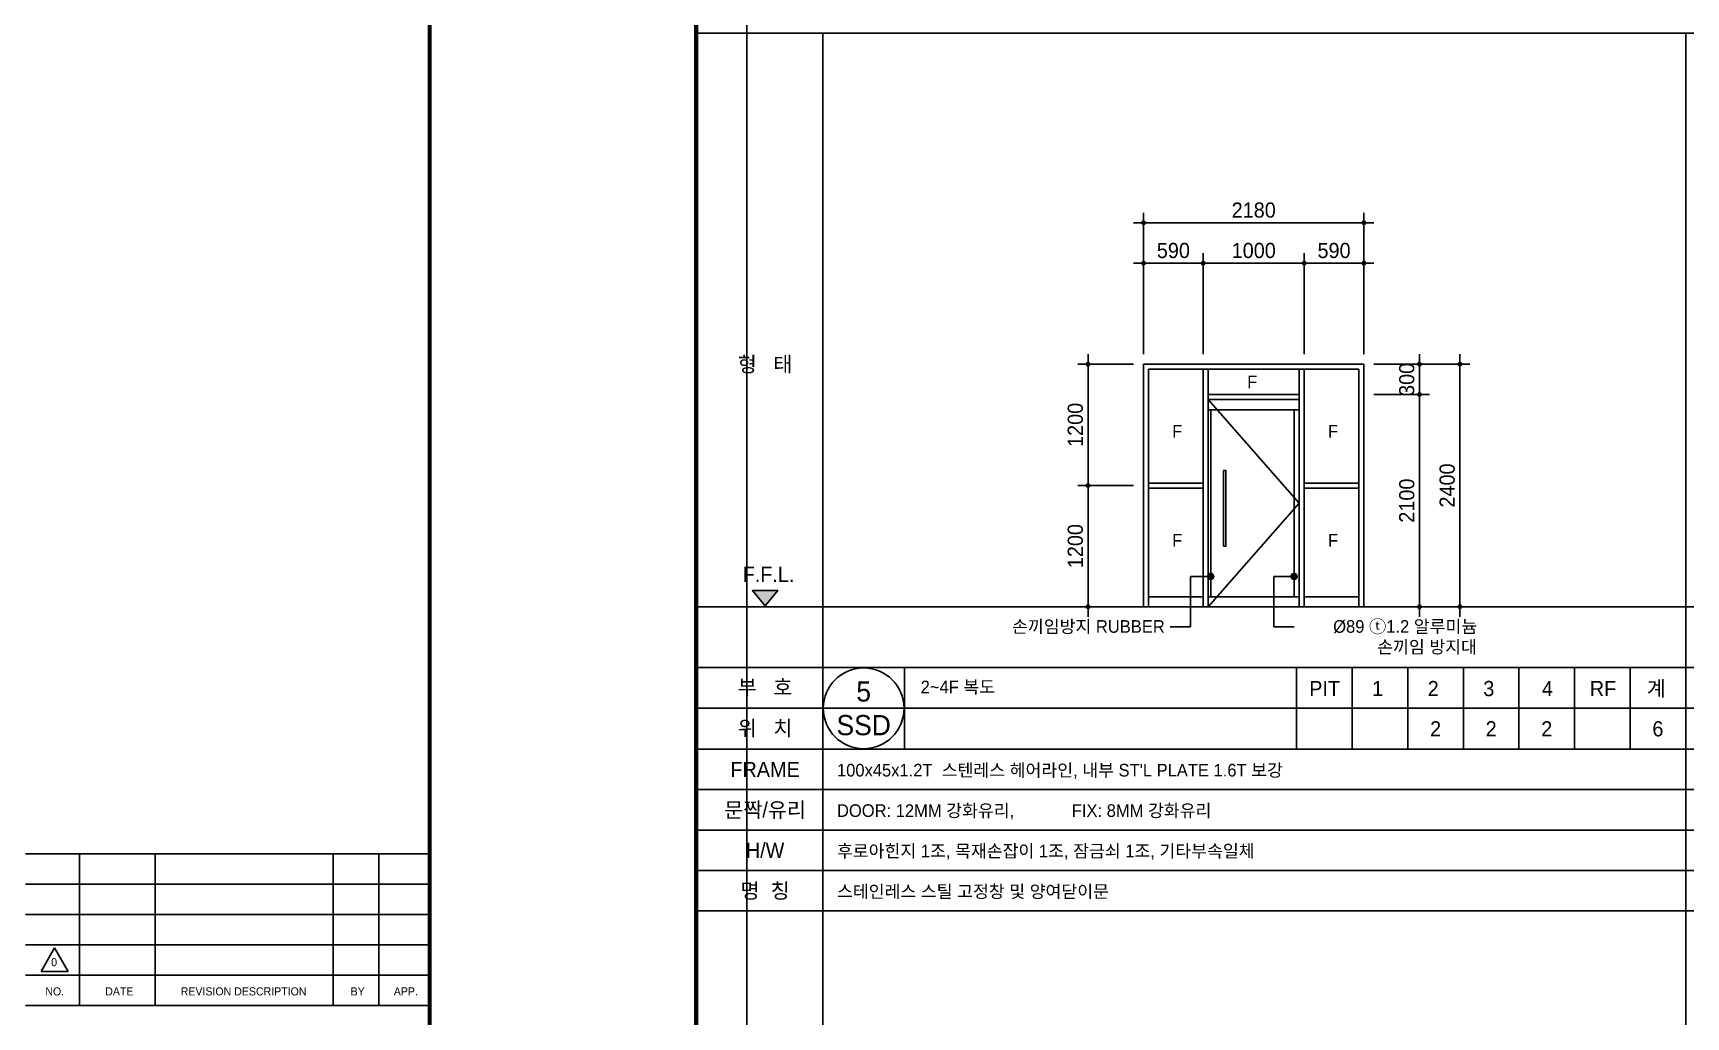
# Model space of a CAD drawing. Extents: x -25535497 to -25216507, y 8041684 to 8103002.
# Drawn here: x -25410541 to -25394184, y 8066470 to 8076208 of the extents above; entities that cross this region are included whole.
import ezdxf
from ezdxf.enums import TextEntityAlignment as Align

# ---------------------------------------------------------------- set-up
doc = ezdxf.new("R2010")
doc.units = 0
doc.header["$MEASUREMENT"] = 0
doc.linetypes.add('DASHDOT', pattern=[22, 20, -1, 0, -1])
doc.layers.get('Defpoints').update_dxf_attribs({"color": 45})
for name, color, linetype in [('0_form', 8, 'Continuous'), ('0_SYM', 7, 'Continuous'), ('A_WID', 4, 'Continuous'), ('DIM', 7, 'Continuous'), ('FIN', 6, 'Continuous'), ('KMS_SHEET$0$form', 7, 'Continuous'), ('KMS_SHEET$0$TEXT', 7, 'Continuous'), ('SHT', 7, 'Continuous'), ('SYM', 7, 'Continuous'), ('text', 7, 'Continuous')]:
    doc.layers.add(name, color=color, linetype=linetype)
doc.styles.add('KMS_SHEET$0$돋움', font='')
doc.styles.add('songdoh', font='')
doc.styles.add('돋움', font='')
doc.styles.get('KMS_SHEET$0$돋움').set_extended_font_data('Dotum')
doc.styles.get('songdoh').set_extended_font_data('Dotum')
doc.styles.get('돋움').set_extended_font_data('Dotum')
doc.dimstyles.new('DONGWOO', dxfattribs={"dimscale": 300, "dimtxt": 3, "dimasz": 1, "dimexe": 2, "dimexo": 2, "dimgap": 1, "dimtad": 1, "dimdec": 0, "dimzin": 11, "dimdsep": 46, "dimtxsty": 'songdoh', "dimblk": 'DOT-6', "dimcen": 2, "dimdle": 2, "dimclrd": 256, "dimclre": 256, "dimclrt": 3, "dimadec": 0, "dimazin": 0, "dimtfac": 1, "dimtdec": 0, "dimtix": 1, "dimtmove": 2, "dimatfit": 3, "dimldrblk": 'DOT', "dimfxl": 2, "dimtolj": 1, "dimtzin": 11, "dimarcsym": 0})

# ---------------------------------------------------------------- blocks, each defined once
blk = doc.blocks.new('KMS_SHEET$0$김천 도면폼(XR)')
for p, q in [((75242, 21666), (83232, 21666)), ((75242, 21066), (83232, 21066)), ((75242, 20466), (83232, 20466)), ((75242, 19866), (83232, 19866)), ((75819, 19808), (75550, 19341)), ((76089, 19341), (75819, 19808)), ((75550, 19341), (76089, 19341)), ((75242, 19266), (83232, 19266))]:
    blk.add_line(p, q)
at = {"color": 2}
blk.add_line((83232, 18666), (75242, 18666), dxfattribs=at)
at = {"color": 2, "const_width": 79.9}
blk.add_lwpolyline([(83232, 3182), (4501, 3182), (4501, 58666), (83232, 58666)], close=True, dxfattribs=at)
at = {"layer": 'Defpoints', "ltscale": 2}
blk.add_lwpolyline([(5500, 57780), (74243, 57780), (74243, 4293), (5500, 4293)], close=True, dxfattribs=at)
at = {"layer": 'KMS_SHEET$0$form', "color": 1}
for p, q in [((76308, 18666), (76308, 21666)), ((77808, 18666), (77808, 21666)), ((81325, 18666), (81325, 21666)), ((82225, 18666), (82225, 21666)), ((75242, 18666), (83232, 18666)), ((83232, 18666), (75242, 18666)), ((75242, 18666), (83232, 18666)), ((75242, 18666), (83232, 18666))]:
    blk.add_line(p, q, dxfattribs=at)
at = {"layer": 'KMS_SHEET$0$TEXT', "style": 'KMS_SHEET$0$돋움'}
for s, height, p in [('0', 160, (75750, 19444)), ('NO.', 159.8, (75634, 18867)), ('DATE', 159.8, (76819, 18867)), ('REVISION DESCRIPTION', 159.81, (78311, 18867)), ('BY', 159.8, (81670, 18867)), ('APP.', 159.8, (82523, 18867))]:
    blk.add_text(s, height=height, dxfattribs=at).set_placement(p)
blk = doc.blocks.new('KMS_SHEET', base_point=(2746843.44, 1131951.81))
at = {"xscale": 0.0100119047570738, "yscale": 0.0100119047570738, "zscale": 0.0100119047570738}
blk.add_blockref('KMS_SHEET$0$김천 도면폼(XR)', (2746832.63, 1131939.2), dxfattribs=at)
blk = doc.blocks.new('창호부호')
at = {"layer": '0_form', "color": 3}
for p, q in [((0, 278), (1252, 278)), ((0, 278), (0, -8410)), ((0, -8410), (1252, -8410))]:
    blk.add_line(p, q, dxfattribs=at)
at = {"layer": '0_form', "color": 7}
for p, q in [((1252, 278), (1252, -8410)), ((0, -6000), (1252, -6000)), ((0, -6405), (1252, -6405)), ((0, -6810), (1252, -6810)), ((0, -7210), (1252, -7210)), ((0, -7610), (1252, -7610)), ((0, -8010), (1252, -8010))]:
    blk.add_line(p, q, dxfattribs=at)
at = {"layer": '0_form', "color": 1, "linetype": 'DASHDOT'}
blk.add_line((0, -5400), (1252, -5400), dxfattribs=at)
at = {"layer": '0_form', "color": 2}
blk.add_lwpolyline([(682, -5390), (807, -5240), (557, -5240)], close=True, dxfattribs=at)
blk.add_solid([(682, -5390), (557, -5240), (807, -5240)], dxfattribs=at)
at = {"layer": '0_form', "color": 2, "style": '돋움'}
for s, p in [('형   태', (682, -3000)), ('F.F.L.', (716, -5079)), ('부   호', (682, -6197)), ('위   치', (682, -6602)), ('FRAME', (682, -7010)), ('문짝/유리', (682, -7410)), ('H/W', (682, -7810)), ('명  칭', (682, -8210))]:
    blk.add_text(s, height=150, dxfattribs=at).set_placement(p, align=Align.MIDDLE_CENTER)
blk = doc.blocks.new('창호표')
at = {"layer": '0_form', "color": 3}
for p, q in [((0, 278), (8540, 278)), ((0, -6000), (8540, -6000)), ((0, -8410), (8540, -8410))]:
    blk.add_line(p, q, dxfattribs=at)
at = {"layer": '0_form', "color": 7}
for p, q in [((0, 278), (0, -8410)), ((8540, 278), (8540, -8410)), ((4690, -6000), (4690, -6810)), ((5240, -6000), (5240, -6810)), ((5790, -6000), (5790, -6810)), ((6340, -6000), (6340, -6810)), ((6890, -6000), (6890, -6810)), ((7440, -6000), (7440, -6810)), ((7990, -6000), (7990, -6810)), ((0, -6405), (8540, -6405)), ((0, -6810), (8540, -6810)), ((0, -7210), (8540, -7210)), ((0, -7610), (8540, -7610)), ((0, -8010), (8540, -8010))]:
    blk.add_line(p, q, dxfattribs=at)
at = {"layer": '0_form', "color": 1, "linetype": 'DASHDOT'}
blk.add_line((0, -5400), (8540, -5400), dxfattribs=at)
at = {"layer": '0_form'}
blk.add_line((810, -6000), (810, -6810), dxfattribs=at)
at = {"layer": '0_form', "color": 3, "style": '돋움'}
for s, p in [('PIT', (4967, -6284)), ('4', (7172, -6284)), ('RF', (7722, -6284))]:
    blk.add_text(s, height=150, dxfattribs=at).set_placement(p, align=Align.CENTER)
for s, p in [('1', (5437, -6284)), ('2', (5987, -6284)), ('3', (6537, -6284)), ('계', (8155, -6284))]:
    blk.add_text(s, height=150, dxfattribs=at).set_placement(p)
blk = doc.blocks.new('_Dot')
at = {"color": 0, "linetype": 'ByBlock', "lineweight": -2}
blk.add_line((-0.5, 0), (-1, 0), dxfattribs=at)
at = {"color": 0, "linetype": 'ByBlock', "const_width": 0.5}
blk.add_lwpolyline([(-0.25, 0, 1), (0.25, 0, 1)], format="xyb", close=True, dxfattribs=at)
blk = doc.blocks.new('DOT-6')
at = {"layer": 'DIM', "color": 7, "ltscale": 0.5}
blk.add_line((2, 0), (-2, 0), dxfattribs=at)
at = {"layer": 'DIM', "color": 7, "ltscale": 0.5, "xscale": 0.9680000000043946, "yscale": 0.9680000000043946, "zscale": 0.9680000000043946}
blk.add_blockref('_Dot', (0, 0), dxfattribs=at)
blk = doc.blocks.new('*D270')
at = {"layer": 'Defpoints', "color": 0, "linetype": 'Continuous'}
for p in [(-25397371, 8072630), (-25396821, 8072630), (-25397372, 8070530)]:
    blk.add_point(p, dxfattribs=at)
at = {"layer": 'DIM', "linetype": 'Continuous', "lineweight": -2}
for p, q in [((-25397271, 8072630), (-25396721, 8072630)), ((-25396821, 8070580), (-25396821, 8072580)), ((-25397272, 8070530), (-25396721, 8070530))]:
    blk.add_line(p, q, dxfattribs=at)
at = {"layer": 'DIM', "linetype": 'Continuous', "lineweight": -2, "xscale": 50, "yscale": 50, "zscale": 50}
for p, rotation in [((-25396821, 8072630), 90), ((-25396821, 8070530), 270)]:
    blk.add_blockref('DOT-6', p, dxfattribs=dict(at, rotation=rotation))
at = {"layer": 'DIM', "color": 3, "linetype": 'Continuous', "insert": (-25396946, 8071580), "char_height": 150, "attachment_point": 5, "rotation": 90, "style": 'songdoh'}
blk.add_mtext('\\A1;2100', dxfattribs=at)
blk = doc.blocks.new('*D271')
at = {"layer": 'Defpoints', "color": 0, "linetype": 'Continuous'}
for p in [(-25397371, 8072930), (-25396821, 8072930), (-25397371, 8072630)]:
    blk.add_point(p, dxfattribs=at)
at = {"layer": 'DIM', "linetype": 'Continuous', "lineweight": -2}
for p, q in [((-25397271, 8072930), (-25396721, 8072930)), ((-25396821, 8072980), (-25396821, 8073030)), ((-25396821, 8072630), (-25396821, 8072930)), ((-25397271, 8072630), (-25396721, 8072630)), ((-25396821, 8072580), (-25396821, 8072530))]:
    blk.add_line(p, q, dxfattribs=at)
at = {"layer": 'DIM', "linetype": 'Continuous', "lineweight": -2, "xscale": 50, "yscale": 50, "zscale": 50}
for p, rotation in [((-25396821, 8072930), 270), ((-25396821, 8072630), 90)]:
    blk.add_blockref('DOT-6', p, dxfattribs=dict(at, rotation=rotation))
at = {"layer": 'DIM', "color": 3, "linetype": 'Continuous', "insert": (-25396946, 8072780), "char_height": 150, "attachment_point": 5, "rotation": 90, "style": 'songdoh'}
blk.add_mtext('\\A1;300', dxfattribs=at)
blk = doc.blocks.new('*D272')
at = {"layer": 'Defpoints', "color": 0, "linetype": 'Continuous'}
for p in [(-25397371, 8073930), (-25397961, 8072930), (-25397371, 8072930)]:
    blk.add_point(p, dxfattribs=at)
at = {"layer": 'DIM', "linetype": 'Continuous', "lineweight": -2}
for p, q in [((-25397961, 8073030), (-25397961, 8074030)), ((-25397911, 8073930), (-25397421, 8073930)), ((-25397371, 8073030), (-25397371, 8074030))]:
    blk.add_line(p, q, dxfattribs=at)
at = {"layer": 'DIM', "linetype": 'Continuous', "lineweight": -2, "xscale": 50, "yscale": 50, "zscale": 50, "rotation": 180}
blk.add_blockref('DOT-6', (-25397961, 8073930), dxfattribs=at)
at = {"layer": 'DIM', "linetype": 'Continuous', "lineweight": -2, "xscale": 50, "yscale": 50, "zscale": 50}
blk.add_blockref('DOT-6', (-25397371, 8073930), dxfattribs=at)
at = {"layer": 'DIM', "color": 3, "linetype": 'Continuous', "insert": (-25397666, 8074055), "char_height": 150, "attachment_point": 5, "style": 'songdoh'}
blk.add_mtext('\\A1;590', dxfattribs=at)
blk = doc.blocks.new('*D273')
at = {"layer": 'Defpoints', "color": 0, "linetype": 'Continuous'}
for p in [(-25397961, 8073930), (-25398961, 8072930), (-25397961, 8072930)]:
    blk.add_point(p, dxfattribs=at)
at = {"layer": 'DIM', "linetype": 'Continuous', "lineweight": -2}
for p, q in [((-25398961, 8073030), (-25398961, 8074030)), ((-25398911, 8073930), (-25398011, 8073930)), ((-25397961, 8073030), (-25397961, 8074030))]:
    blk.add_line(p, q, dxfattribs=at)
at = {"layer": 'DIM', "linetype": 'Continuous', "lineweight": -2, "xscale": 50, "yscale": 50, "zscale": 50, "rotation": 180}
blk.add_blockref('DOT-6', (-25398961, 8073930), dxfattribs=at)
at = {"layer": 'DIM', "linetype": 'Continuous', "lineweight": -2, "xscale": 50, "yscale": 50, "zscale": 50}
blk.add_blockref('DOT-6', (-25397961, 8073930), dxfattribs=at)
at = {"layer": 'DIM', "color": 3, "linetype": 'Continuous', "insert": (-25398461, 8074055), "char_height": 150, "attachment_point": 5, "style": 'songdoh'}
blk.add_mtext('\\A1;1000', dxfattribs=at)
blk = doc.blocks.new('*D274')
at = {"layer": 'Defpoints', "color": 0, "linetype": 'Continuous'}
for p in [(-25397371, 8072930), (-25396421, 8072930), (-25397372, 8070530)]:
    blk.add_point(p, dxfattribs=at)
at = {"layer": 'DIM', "linetype": 'Continuous', "lineweight": -2}
for p, q in [((-25397271, 8072930), (-25396321, 8072930)), ((-25396421, 8070580), (-25396421, 8072880)), ((-25397272, 8070530), (-25396321, 8070530))]:
    blk.add_line(p, q, dxfattribs=at)
at = {"layer": 'DIM', "linetype": 'Continuous', "lineweight": -2, "xscale": 50, "yscale": 50, "zscale": 50}
for p, rotation in [((-25396421, 8072930), 90), ((-25396421, 8070530), 270)]:
    blk.add_blockref('DOT-6', p, dxfattribs=dict(at, rotation=rotation))
at = {"layer": 'DIM', "color": 3, "linetype": 'Continuous', "insert": (-25396546, 8071730), "char_height": 150, "attachment_point": 5, "rotation": 90, "style": 'songdoh'}
blk.add_mtext('\\A1;2400', dxfattribs=at)
blk = doc.blocks.new('*D275')
at = {"layer": 'Defpoints', "color": 0, "linetype": 'Continuous'}
for p in [(-25398961, 8073930), (-25399551, 8072930), (-25398961, 8072930)]:
    blk.add_point(p, dxfattribs=at)
at = {"layer": 'DIM', "linetype": 'Continuous', "lineweight": -2}
for p, q in [((-25399551, 8073030), (-25399551, 8074030)), ((-25399501, 8073930), (-25399011, 8073930)), ((-25398961, 8073030), (-25398961, 8074030))]:
    blk.add_line(p, q, dxfattribs=at)
at = {"layer": 'DIM', "linetype": 'Continuous', "lineweight": -2, "xscale": 50, "yscale": 50, "zscale": 50, "rotation": 180}
blk.add_blockref('DOT-6', (-25399551, 8073930), dxfattribs=at)
at = {"layer": 'DIM', "linetype": 'Continuous', "lineweight": -2, "xscale": 50, "yscale": 50, "zscale": 50}
blk.add_blockref('DOT-6', (-25398961, 8073930), dxfattribs=at)
at = {"layer": 'DIM', "color": 3, "linetype": 'Continuous', "insert": (-25399256, 8074055), "char_height": 150, "attachment_point": 5, "style": 'songdoh'}
blk.add_mtext('\\A1;590', dxfattribs=at)
blk = doc.blocks.new('*D276')
at = {"layer": 'Defpoints', "color": 0, "linetype": 'Continuous'}
for p in [(-25397371, 8074330), (-25399551, 8072930), (-25397371, 8072930)]:
    blk.add_point(p, dxfattribs=at)
at = {"layer": 'DIM', "linetype": 'Continuous', "lineweight": -2}
for p, q in [((-25399551, 8073030), (-25399551, 8074430)), ((-25397371, 8073030), (-25397371, 8074430)), ((-25399501, 8074330), (-25397421, 8074330))]:
    blk.add_line(p, q, dxfattribs=at)
at = {"layer": 'DIM', "linetype": 'Continuous', "lineweight": -2, "xscale": 50, "yscale": 50, "zscale": 50, "rotation": 180}
blk.add_blockref('DOT-6', (-25399551, 8074330), dxfattribs=at)
at = {"layer": 'DIM', "linetype": 'Continuous', "lineweight": -2, "xscale": 50, "yscale": 50, "zscale": 50}
blk.add_blockref('DOT-6', (-25397371, 8074330), dxfattribs=at)
at = {"layer": 'DIM', "color": 3, "linetype": 'Continuous', "insert": (-25398461, 8074455), "char_height": 150, "attachment_point": 5, "style": 'songdoh'}
blk.add_mtext('\\A1;2180', dxfattribs=at)
blk = doc.blocks.new('*D277')
at = {"layer": 'Defpoints', "color": 0, "linetype": 'Continuous'}
for p in [(-25400101, 8071730), (-25399551, 8071730), (-25399551, 8070530)]:
    blk.add_point(p, dxfattribs=at)
at = {"layer": 'DIM', "linetype": 'Continuous', "lineweight": -2}
for p, q in [((-25399651, 8071730), (-25400201, 8071730)), ((-25400101, 8070580), (-25400101, 8071680)), ((-25399651, 8070530), (-25400201, 8070530))]:
    blk.add_line(p, q, dxfattribs=at)
at = {"layer": 'DIM', "linetype": 'Continuous', "lineweight": -2, "xscale": 50, "yscale": 50, "zscale": 50}
for p, rotation in [((-25400101, 8071730), 90), ((-25400101, 8070530), 270)]:
    blk.add_blockref('DOT-6', p, dxfattribs=dict(at, rotation=rotation))
at = {"layer": 'DIM', "color": 3, "linetype": 'Continuous', "insert": (-25400226, 8071130), "char_height": 150, "attachment_point": 5, "rotation": 90, "style": 'songdoh'}
blk.add_mtext('\\A1;1200', dxfattribs=at)
blk = doc.blocks.new('*D278')
at = {"layer": 'Defpoints', "color": 0, "linetype": 'Continuous'}
for p in [(-25400101, 8072930), (-25399551, 8072930), (-25399551, 8071730)]:
    blk.add_point(p, dxfattribs=at)
at = {"layer": 'DIM', "linetype": 'Continuous', "lineweight": -2}
for p, q in [((-25399651, 8072930), (-25400201, 8072930)), ((-25400101, 8071780), (-25400101, 8072880)), ((-25399651, 8071730), (-25400201, 8071730))]:
    blk.add_line(p, q, dxfattribs=at)
at = {"layer": 'DIM', "linetype": 'Continuous', "lineweight": -2, "xscale": 50, "yscale": 50, "zscale": 50}
for p, rotation in [((-25400101, 8072930), 90), ((-25400101, 8071730), 270)]:
    blk.add_blockref('DOT-6', p, dxfattribs=dict(at, rotation=rotation))
at = {"layer": 'DIM', "color": 3, "linetype": 'Continuous', "insert": (-25400226, 8072330), "char_height": 150, "attachment_point": 5, "rotation": 90, "style": 'songdoh'}
blk.add_mtext('\\A1;1200', dxfattribs=at)
blk = doc.blocks.new('DOOR')
at = {"color": 0}
blk.add_line((-44282, 44513), (-45482, 44513), dxfattribs=at)
at = {"color": 0, "linetype": 'Continuous'}
blk.add_circle((-44882, 44513), 600, dxfattribs=at)
at = {"layer": 'Defpoints', "style": '돋움', "width": 0.8}
blk.add_attdef('크기', text='', height=169, dxfattribs=at).set_placement((-44882, 44513), align=Align.MIDDLE_CENTER)
at = {"layer": 'SYM', "color": 3, "style": 'songdoh'}
for tag, p in [('번호', (-44882, 44763)), ('종류', (-44882, 44263))]:
    blk.add_attdef(tag, text='', height=300, dxfattribs=at).set_placement(p, align=Align.MIDDLE_CENTER)

msp = doc.modelspace()

# ---------------------------------------------------------------- linework, layer by layer
at = {"ltscale": 4}
msp.add_lwpolyline([(-25399551.3, 8072929.5), (-25397371.3, 8072929.5), (-25397371.3, 8070529.6), (-25399551.3, 8070529.6)], close=True, dxfattribs=at)
at = {"layer": 'A_WID', "ltscale": 4}
for p, q in [((-25398961.3, 8072879.6), (-25398961.3, 8070529.6)), ((-25398911.3, 8072879.6), (-25398911.3, 8070529.6)), ((-25398011.3, 8072879.6), (-25398011.3, 8070529.6)), ((-25397961.3, 8072879.6), (-25397961.3, 8070529.6)), ((-25398011.3, 8072629.6), (-25398911.3, 8072629.6)), ((-25398011.3, 8072579.6), (-25398911.3, 8072579.6)), ((-25398011.3, 8072479.6), (-25398911.3, 8072479.6)), ((-25399501.3, 8071754.6), (-25398961.3, 8071754.6)), ((-25397961.3, 8071754.6), (-25397421.7, 8071754.6)), ((-25399501.3, 8071704.6), (-25398961.3, 8071704.6)), ((-25397961.3, 8071704.6), (-25397421.7, 8071704.6)), ((-25399501.3, 8070629.6), (-25398961.3, 8070629.6)), ((-25398911.3, 8070629.6), (-25398011.3, 8070629.6)), ((-25397961.3, 8070629.6), (-25397421.7, 8070629.6))]:
    msp.add_line(p, q, dxfattribs=at)
at = {"layer": 'A_WID', "color": 9}
for p, q in [((-25398886.3, 8072479.6), (-25398886.3, 8070629.6)), ((-25398061.3, 8070629.6), (-25398061.3, 8072479.6))]:
    msp.add_line(p, q, dxfattribs=at)
at = {"layer": 'A_WID', "ltscale": 4}
for points in [[(-25397371.3, 8072929.5), (-25399551.3, 8072929.5), (-25399551.3, 8070529.6), (-25397371.3, 8070529.6)], [(-25397421.7, 8072879.6), (-25399501.3, 8072879.6), (-25399501.3, 8070529.6), (-25397421.7, 8070529.6)]]:
    msp.add_lwpolyline(points, close=True, dxfattribs=at)
at = {"layer": 'A_WID', "color": 8}
msp.add_lwpolyline([(-25398911.3, 8070529.6), (-25398011.3, 8071554.6), (-25398911.3, 8072579.6)], dxfattribs=at)
at = {"layer": 'A_WID', "color": 6}
msp.add_lwpolyline([(-25398761.3, 8071879.6), (-25398736.3, 8071879.6), (-25398736.3, 8071129.6), (-25398761.3, 8071129.6)], close=True, dxfattribs=at)
at = {"layer": 'A_WID', "ltscale": 4}
msp.add_lwpolyline([(-25397961.3, 8070629.6), (-25397421.7, 8070629.6)], dxfattribs=at)
at = {"layer": 'SHT'}
for p, q in [((-25399086.3, 8070829.6), (-25398905, 8070829.6)), ((-25399086.3, 8070829.6), (-25399086.3, 8070329.6)), ((-25398261.3, 8070829.6), (-25398080, 8070829.6)), ((-25398261.3, 8070829.6), (-25398261.3, 8070329.6)), ((-25399086.3, 8070329.6), (-25399286.3, 8070329.6)), ((-25398061.3, 8070329.6), (-25398261.3, 8070329.6))]:
    msp.add_line(p, q, dxfattribs=at)
at = {"layer": 'SHT', "const_width": 37.5}
for points in [[(-25398867.5, 8070829.6, -1), (-25398905, 8070829.6, -1)], [(-25398042.5, 8070829.6, -1), (-25398080, 8070829.6, -1)]]:
    msp.add_lwpolyline(points, format="xyb", close=True, dxfattribs=at)

# ---------------------------------------------------------------- block references
at = {"layer": '0_form', "color": 7}
for name, p in [('창호부호', (-25403978.7, 8075929.6)), ('창호표', (-25402726.2, 8075929.6)), ('창호표', (-25394186.2, 8075929.6)), ('창호부호', (-25403978.7, 8067241.5)), ('창호표', (-25402726.2, 8067241.5)), ('창호표', (-25394186.2, 8067241.5))]:
    msp.add_blockref(name, p, dxfattribs=at)
at = {"layer": '0_SYM', "xscale": 0.6666666666666666, "yscale": 0.6666666666666666, "zscale": 0.6666666666666666}
msp.add_blockref('DOOR', (-25372399.6, 8039849.6), dxfattribs=at).add_auto_attribs({'종류': 'SSD', '번호': '5'})
at = {"layer": 'FIN', "color": 5, "ltscale": 4, "xscale": 50, "yscale": 50, "zscale": 50}
for p in [(-25447741.2, 8057869), (-25405691.2, 8057869)]:
    msp.add_blockref('KMS_SHEET', p, dxfattribs=at)

# ---------------------------------------------------------------- texts
at = {"layer": '0_form', "color": 3, "style": '돋움'}
for s, p in [('2', (-25396661.2, 8069322.1)), ('2', (-25396111.2, 8069322.1)), ('2', (-25395561.2, 8069322.1)), ('6', (-25394461.2, 8069322.1))]:
    msp.add_text(s, height=150, dxfattribs=at).set_placement(p, align=Align.MIDDLE_CENTER)
at = {"layer": 'text', "style": '돋움'}
for s, p in [('F', (-25398475.4, 8072754.9)), ('F', (-25399217.3, 8072267.1)), ('F', (-25397675.8, 8072267.1)), ('F', (-25399217.3, 8071186.8)), ('F', (-25397675.8, 8071186.8)), ('손끼임방지 RUBBER', (-25400096.9, 8070334.8)), ('Ø89 ⓣ1.2 알루미늄', (-25396962.1, 8070334.8)), ('손끼임 방지대', (-25396745.7, 8070132.3))]:
    msp.add_text(s, height=125, dxfattribs=at).set_placement(p, align=Align.MIDDLE_CENTER)
for s, p in [('2~4F 복도', (-25401757.2, 8069735.9)), ("100x45x1.2T  스텐레스 헤어라인, 내부 ST'L PLATE 1.6T 보강", (-25402585.2, 8068912.4)), ('DOOR: 12MM 강화유리,', (-25402585.2, 8068512.4)), ('FIX: 8MM 강화유리', (-25400261.4, 8068512.4)), ('후로아힌지 1조, 목재손잡이 1조, 잠금쇠 1조, 기타부속일체', (-25402585.2, 8068112.4)), ('스테인레스 스틸 고정창 및 양여닫이문', (-25402585.2, 8067712.4))]:
    msp.add_text(s, height=125, dxfattribs=at).set_placement(p, align=Align.MIDDLE_LEFT)

# ---------------------------------------------------------------- dimensions: what is measured, and where the dimension line sits
at = {"layer": 'DIM', "linetype": 'Continuous'}
for base, p1, p2, picture, middle in [((-25397371.3, 8074329.5), (-25399551.3, 8072929.6), (-25397371.3, 8072929.5), '*D276', (-25398461.3, 8074454.6)), ((-25398961.3, 8073929.5), (-25399551.3, 8072929.5), (-25398961.3, 8072929.5), '*D275', (-25399256.3, 8074054.6)), ((-25397961.3, 8073929.5), (-25398961.3, 8072929.5), (-25397961.3, 8072929.5), '*D273', (-25398461.3, 8074054.6)), ((-25397371.3, 8073929.5), (-25397961.3, 8072929.5), (-25397371.3, 8072929.5), '*D272', (-25397666.3, 8074054.6))]:
    dim = msp.add_linear_dim(base=base, p1=p1, p2=p2, dimstyle='DONGWOO', override={"dimscale": 50}, dxfattribs=at)
    dim.commit()
    dim.dimension.update_dxf_attribs({"geometry": picture, "text_midpoint": middle})
for base, p1, p2, picture, middle in [((-25400101.3, 8072929.5), (-25399551.3, 8071729.6), (-25399551.3, 8072929.5), '*D278', (-25400226.4, 8072329.5)), ((-25396421.3, 8072929.5), (-25397371.7, 8070529.6), (-25397371.3, 8072929.5), '*D274', (-25396546.4, 8071729.6)), ((-25396821.3, 8072929.5), (-25397371.3, 8072629.5), (-25397371.3, 8072929.5), '*D271', (-25396946.4, 8072779.5)), ((-25396821.3, 8072629.5), (-25397371.7, 8070529.6), (-25397371.3, 8072629.5), '*D270', (-25396946.4, 8071579.6)), ((-25400101.3, 8071729.6), (-25399550.9, 8070529.6), (-25399551.3, 8071729.6), '*D277', (-25400226.4, 8071129.6))]:
    dim = msp.add_linear_dim(base=base, p1=p1, p2=p2, angle=90, dimstyle='DONGWOO', override={"dimscale": 50}, dxfattribs=at)
    dim.commit()
    dim.dimension.update_dxf_attribs({"geometry": picture, "text_midpoint": middle})

doc.saveas('drawing.dxf')
